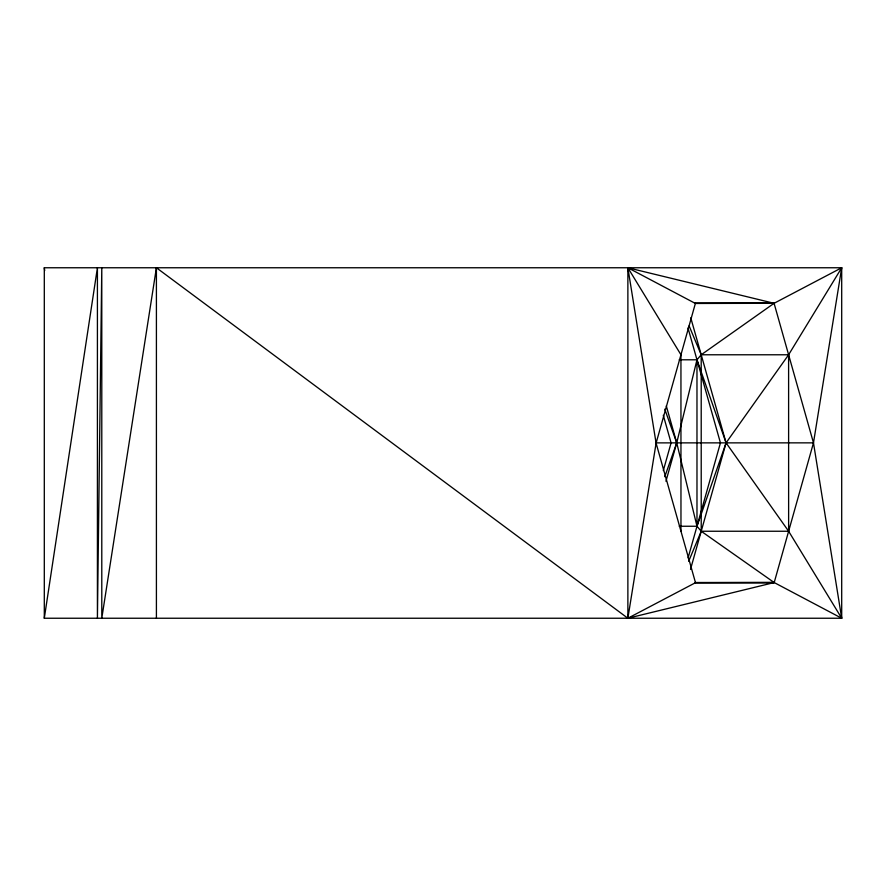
<?xml version="1.0" encoding="UTF-8"?>
<svg xmlns="http://www.w3.org/2000/svg" width="886" height="886" viewBox="0 0 886 886"><rect width="100%" height="100%" fill="white"/><g stroke="black" fill="none" stroke-linecap="round" stroke-linejoin="round"><path stroke-width="1.33" d="M44.3 618.24L97.416 267.76L97.416 618.24L101.79 267.76L101.79 618.24L156.412 267.76L627.875 618.24L774.198 582.556L841.7 618.24L841.7 267.76L44.3 267.76L44.3 618.24L841.7 618.24L813.481 442.856L774.076 303.3L627.875 267.76L627.875 618.24L695.499 582.7L774.198 582.556L813.481 442.856L841.7 267.76L774.076 303.3L701.203 354.777L696.972 359.794L676.738 442.867L665.94 481.253M627.875 618.24L656.094 443.144L695.377 303.444L774.076 303.3L694.868 303.3M663.304 470.577L671.09 442.878L663.293 415.279M688.057 557.992L720.44 442.867L687.979 327.931M690.493 569.399L726.077 442.856L788.606 354.777L841.7 267.76M695.3 582.623L774.198 582.556L701.225 531.246L696.983 526.251L726.077 442.856L690.77 317.819M664.777 476.712L676.738 442.867L666.305 405.943M688.677 561.281L701.225 531.246L701.203 354.777L689.109 325.882M695.178 303.366L774.076 303.3M701.203 354.777L788.606 354.777L788.629 531.246L841.7 618.24M679.219 359.794L696.972 359.794L726.077 442.856L788.629 531.246L701.225 531.246M656.072 442.878L813.481 442.856M679.23 526.251L696.983 526.251L696.972 359.794M694.989 582.556L774.198 582.556M695.499 582.7L656.094 443.144L627.875 267.76L695.377 303.444M627.875 267.76L680.946 354.754L680.969 531.223M664.777 409.155L676.738 442.867L696.983 526.251M44.3 267.76L44.71 270.496M156.412 267.76L156.412 618.24"/></g></svg>
